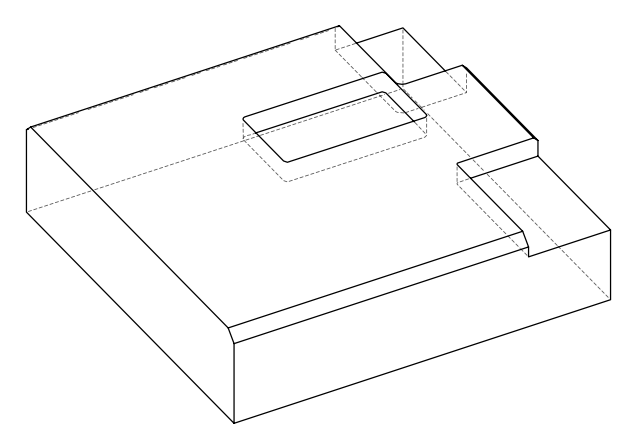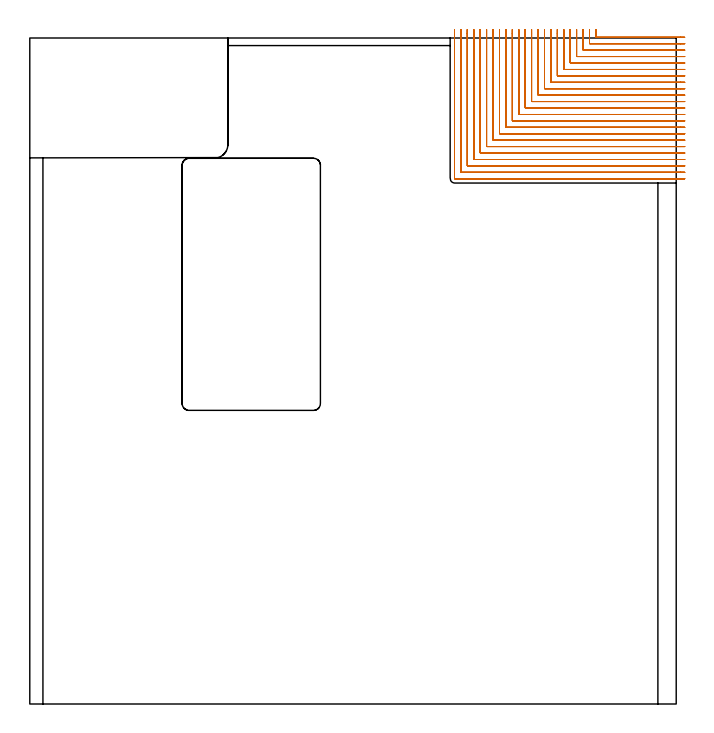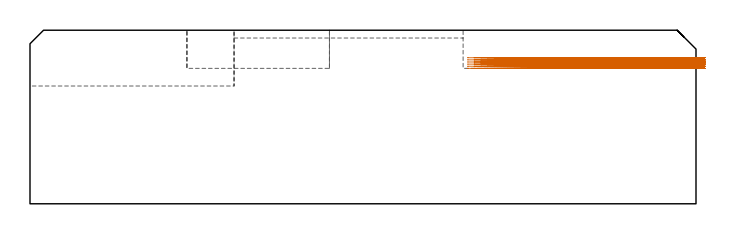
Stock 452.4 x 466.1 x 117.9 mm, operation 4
(PLAN: 6 operations, 3 tool changes, 278 min)
(1 AREA_MILL | FG_CHAMFER_SURFACE | UGT0205_001 | 14.83 min | 30426 mm3)
(2 AREA_MILL_1 | FG_CHAMFER_SURFACE_1 | UGT0205_001 | 2.68 min | 2275 mm3)
(3 AREA_MILL_2 | FG_CHAMFER_SURFACE_2 | UGT0205_001 | 12.41 min | 16519 mm3)
(4 MILL_CORNER_NOTCH_RECTANGULAR | CORNER_NOTCH_RECTANGULAR | NXT0201_008 | Follow Part, ap 1.5, ae 75% | 149.97 min | 415225 mm3)
(5 MILL_CORNER_NOTCH_RECTANGULAR_1 | CORNER_NOTCH_RECTANGULAR_1 | NXT0201_012 | Follow Part, ap 4, ae 75% | 23.95 min | 439741 mm3)
(6 MILL_RECTANGULAR_POCKET | POCKET_RECTANGULAR_STRAIGHT | NXT0201_009 | Follow Part, ap 2, ae 75% | 74.2 min | 441673 mm3)
(TOOL UGT0205_001 | Chamfer Mill 20 x 3 x 45 deg. | D20 FL50 Z2)
(TOOL NXT0201_008 | ENDMILL 6mm [2P460-0600-NA 1630] | D6 FL26 Z6)
(TOOL NXT0201_012 | ENDMILL 16mm [2P460-1600-NA 1630] | D16 FL38 Z6)
(TOOL NXT0201_009 | ENDMILL 8mm [2P460-0800-NA 1630] | D8 FL26 Z6)
(OP 4 MILL_CORNER_NOTCH_RECTANGULAR, part 2 of 2)
G0 Z127.9
X333.2 Y472.1
Z99.194
G1 Y469.1
Y403.896 F500.
G3 X333.496 Y403.6 R0.3
G1 X455.4
X458.4 F250.
G0 Z127.9
X328.7 Y472.1
Z99.194
G1 Y469.1
Y399.396 F500.
G3 X328.996 Y399.1 R0.3
G1 X455.4
X458.4 F250.
G0 Z127.9
X324.2 Y472.1
Z99.194
G1 Y469.1
Y394.896 F500.
G3 X324.496 Y394.6 R0.3
G1 X455.4
X458.4 F250.
G0 Z127.9
X319.7 Y472.1
Z99.194
G1 Y469.1
Y390.396 F500.
G3 X319.996 Y390.1 R0.3
G1 X455.4
X458.4 F250.
G0 Z127.9
X315.2 Y472.1
Z99.194
G1 Y469.1
Y385.897 F500.
G3 X315.497 Y385.6 R0.3
G1 X455.4
X458.4 F250.
G0 Z127.9
X310.7 Y472.1
Z99.194
G1 Y469.1
Y381.397 F500.
G3 X310.997 Y381.1 R0.3
G1 X455.4
X458.4 F250.
G0 Z127.9
X306.2 Y472.1
Z99.194
G1 Y469.1
Y376.897 F500.
G3 X306.497 Y376.6 R0.3
G1 X455.4
X458.4 F250.
G0 Z127.9
X301.7 Y472.1
Z99.194
G1 Y469.1
Y372.397 F500.
G3 X301.997 Y372.1 R0.3
G1 X455.4
X458.4 F250.
G0 Z127.9
X297.2 Y472.1
Z99.194
G1 Y469.1
Y367.897 F500.
G3 X297.497 Y367.6 R0.3
G1 X455.4
X458.4 F250.
G0 Z127.9
X396.2 Y472.1
Z97.756
G1 Y469.1
Y466.893 F500.
G3 X396.493 Y466.6 R0.3
G1 X455.358
X458.358 F250.
G0 Z127.9
X391.7 Y472.1
Z97.756
G1 Y469.1
Y462.393 F500.
G3 X391.993 Y462.1 R0.3
G1 X455.4
X458.4 F250.
G0 Z127.9
X387.2 Y472.1
Z97.756
G1 Y469.1
Y457.894 F500.
G3 X387.494 Y457.6 R0.3
G1 X455.4
X458.4 F250.
G0 Z127.9
X382.7 Y472.1
Z97.756
G1 Y469.1
Y453.394 F500.
G3 X382.994 Y453.1 R0.3
G1 X455.4
X458.4 F250.
G0 Z127.9
X378.2 Y472.1
Z97.756
G1 Y469.1
Y448.894 F500.
G3 X378.494 Y448.6 R0.3
G1 X455.4
X458.4 F250.
G0 Z127.9
X373.7 Y472.1
Z97.756
G1 Y469.1
Y444.394 F500.
G3 X373.994 Y444.1 R0.3
G1 X455.4
X458.4 F250.
G0 Z127.9
X369.2 Y472.1
Z97.756
G1 Y469.1
Y439.894 F500.
G3 X369.494 Y439.6 R0.3
G1 X455.4
X458.4 F250.
G0 Z127.9
X364.7 Y472.1
Z97.756
G1 Y469.1
Y435.395 F500.
G3 X364.995 Y435.1 R0.3
G1 X455.4
X458.4 F250.
G0 Z127.9
X360.2 Y472.1
Z97.756
G1 Y469.1
Y430.895 F500.
G3 X360.495 Y430.6 R0.3
G1 X455.4
X458.4 F250.
G0 Z127.9
X355.7 Y472.1
Z97.756
G1 Y469.1
Y426.395 F500.
G3 X355.995 Y426.1 R0.3
G1 X455.4
X458.4 F250.
G0 Z127.9
X351.2 Y472.1
Z97.756
G1 Y469.1
Y421.895 F500.
G3 X351.495 Y421.6 R0.3
G1 X455.4
X458.4 F250.
G0 Z127.9
X346.7 Y472.1
Z97.756
G1 Y469.1
Y417.395 F500.
G3 X346.995 Y417.1 R0.3
G1 X455.4
X458.4 F250.
G0 Z127.9
X342.2 Y472.1
Z97.756
G1 Y469.1
Y412.896 F500.
G3 X342.496 Y412.6 R0.3
G1 X455.4
X458.4 F250.
G0 Z127.9
X337.7 Y472.1
Z97.756
G1 Y469.1
Y408.396 F500.
G3 X337.996 Y408.1 R0.3
G1 X455.4
X458.4 F250.
G0 Z127.9
X333.2 Y472.1
Z97.756
G1 Y469.1
Y403.896 F500.
G3 X333.496 Y403.6 R0.3
G1 X455.4
X458.4 F250.
G0 Z127.9
X328.7 Y472.1
Z97.756
G1 Y469.1
Y399.396 F500.
G3 X328.996 Y399.1 R0.3
G1 X455.4
X458.4 F250.
G0 Z127.9
X324.2 Y472.1
Z97.756
G1 Y469.1
Y394.896 F500.
G3 X324.496 Y394.6 R0.3
G1 X455.4
X458.4 F250.
G0 Z127.9
X319.7 Y472.1
Z97.756
G1 Y469.1
Y390.396 F500.
G3 X319.996 Y390.1 R0.3
G1 X455.4
X458.4 F250.
G0 Z127.9
X315.2 Y472.1
Z97.756
G1 Y469.1
Y385.897 F500.
G3 X315.497 Y385.6 R0.3
G1 X455.4
X458.4 F250.
G0 Z127.9
X310.7 Y472.1
Z97.756
G1 Y469.1
Y381.397 F500.
G3 X310.997 Y381.1 R0.3
G1 X455.4
X458.4 F250.
G0 Z127.9
X306.2 Y472.1
Z97.756
G1 Y469.1
Y376.897 F500.
G3 X306.497 Y376.6 R0.3
G1 X455.4
X458.4 F250.
G0 Z127.9
X301.7 Y472.1
Z97.756
G1 Y469.1
Y372.397 F500.
G3 X301.997 Y372.1 R0.3
G1 X455.4
X458.4 F250.
G0 Z127.9
X297.2 Y472.1
Z97.756
G1 Y469.1
Y367.897 F500.
G3 X297.497 Y367.6 R0.3
G1 X455.4
X458.4 F250.
G0 Z127.9
X396.2 Y472.1
Z96.317
G1 Y469.1
Y466.893 F500.
G3 X396.493 Y466.6 R0.3
G1 X455.358
X458.358 F250.
G0 Z127.9
X391.7 Y472.1
Z96.317
G1 Y469.1
Y462.393 F500.
G3 X391.993 Y462.1 R0.3
G1 X455.4
X458.4 F250.
G0 Z127.9
X387.2 Y472.1
Z96.317
G1 Y469.1
Y457.894 F500.
G3 X387.494 Y457.6 R0.3
G1 X455.4
X458.4 F250.
G0 Z127.9
X382.7 Y472.1
Z96.317
G1 Y469.1
Y453.394 F500.
G3 X382.994 Y453.1 R0.3
G1 X455.4
X458.4 F250.
G0 Z127.9
X378.2 Y472.1
Z96.317
G1 Y469.1
Y448.894 F500.
G3 X378.494 Y448.6 R0.3
G1 X455.4
X458.4 F250.
G0 Z127.9
X373.7 Y472.1
Z96.317
G1 Y469.1
Y444.394 F500.
G3 X373.994 Y444.1 R0.3
G1 X455.4
X458.4 F250.
G0 Z127.9
X369.2 Y472.1
Z96.317
G1 Y469.1
Y439.894 F500.
G3 X369.494 Y439.6 R0.3
G1 X455.4
X458.4 F250.
G0 Z127.9
X364.7 Y472.1
Z96.317
G1 Y469.1
Y435.395 F500.
G3 X364.995 Y435.1 R0.3
G1 X455.4
X458.4 F250.
G0 Z127.9
X360.2 Y472.1
Z96.317
G1 Y469.1
Y430.895 F500.
G3 X360.495 Y430.6 R0.3
G1 X455.4
X458.4 F250.
G0 Z127.9
X355.7 Y472.1
Z96.317
G1 Y469.1
Y426.395 F500.
G3 X355.995 Y426.1 R0.3
G1 X455.4
X458.4 F250.
G0 Z127.9
X351.2 Y472.1
Z96.317
G1 Y469.1
Y421.895 F500.
G3 X351.495 Y421.6 R0.3
G1 X455.4
X458.4 F250.
G0 Z127.9
X346.7 Y472.1
Z96.317
G1 Y469.1
Y417.395 F500.
G3 X346.995 Y417.1 R0.3
G1 X455.4
X458.4 F250.
G0 Z127.9
X342.2 Y472.1
Z96.317
G1 Y469.1
Y412.896 F500.
G3 X342.496 Y412.6 R0.3
G1 X455.4
X458.4 F250.
G0 Z127.9
X337.7 Y472.1
Z96.317
G1 Y469.1
Y408.396 F500.
G3 X337.996 Y408.1 R0.3
G1 X455.4
X458.4 F250.
G0 Z127.9
X333.2 Y472.1
Z96.317
G1 Y469.1
Y403.896 F500.
G3 X333.496 Y403.6 R0.3
G1 X455.4
X458.4 F250.
G0 Z127.9
X328.7 Y472.1
Z96.317
G1 Y469.1
Y399.396 F500.
G3 X328.996 Y399.1 R0.3
G1 X455.4
X458.4 F250.
G0 Z127.9
X324.2 Y472.1
Z96.317
G1 Y469.1
Y394.896 F500.
G3 X324.496 Y394.6 R0.3
G1 X455.4
X458.4 F250.
G0 Z127.9
X319.7 Y472.1
Z96.317
G1 Y469.1
Y390.396 F500.
G3 X319.996 Y390.1 R0.3
G1 X455.4
X458.4 F250.
G0 Z127.9
X315.2 Y472.1
Z96.317
G1 Y469.1
Y385.897 F500.
G3 X315.497 Y385.6 R0.3
G1 X455.4
X458.4 F250.
G0 Z127.9
X310.7 Y472.1
Z96.317
G1 Y469.1
Y381.397 F500.
G3 X310.997 Y381.1 R0.3
G1 X455.4
X458.4 F250.
G0 Z127.9
X306.2 Y472.1
Z96.317
G1 Y469.1
Y376.897 F500.
G3 X306.497 Y376.6 R0.3
G1 X455.4
X458.4 F250.
G0 Z127.9
X301.7 Y472.1
Z96.317
G1 Y469.1
Y372.397 F500.
G3 X301.997 Y372.1 R0.3
G1 X455.4
X458.4 F250.
G0 Z127.9
X297.2 Y472.1
Z96.317
G1 Y469.1
Y367.897 F500.
G3 X297.497 Y367.6 R0.3
G1 X455.4
X458.4 F250.
G0 Z127.9
X396.2 Y472.1
Z94.878
G1 Y469.1
Y466.893 F500.
G3 X396.493 Y466.6 R0.3
G1 X455.358
X458.358 F250.
G0 Z127.9
X391.7 Y472.1
Z94.878
G1 Y469.1
Y462.393 F500.
G3 X391.993 Y462.1 R0.3
G1 X455.4
X458.4 F250.
G0 Z127.9
X387.2 Y472.1
Z94.878
G1 Y469.1
Y457.894 F500.
G3 X387.494 Y457.6 R0.3
G1 X455.4
X458.4 F250.
G0 Z127.9
X382.7 Y472.1
Z94.878
G1 Y469.1
Y453.394 F500.
G3 X382.994 Y453.1 R0.3
G1 X455.4
X458.4 F250.
G0 Z127.9
X378.2 Y472.1
Z94.878
G1 Y469.1
Y448.894 F500.
G3 X378.494 Y448.6 R0.3
G1 X455.4
X458.4 F250.
G0 Z127.9
X373.7 Y472.1
Z94.878
G1 Y469.1
Y444.394 F500.
G3 X373.994 Y444.1 R0.3
G1 X455.4
X458.4 F250.
G0 Z127.9
X369.2 Y472.1
Z94.878
G1 Y469.1
Y439.894 F500.
G3 X369.494 Y439.6 R0.3
G1 X455.4
X458.4 F250.
G0 Z127.9
X364.7 Y472.1
Z94.878
G1 Y469.1
Y435.395 F500.
G3 X364.995 Y435.1 R0.3
G1 X455.4
X458.4 F250.
G0 Z127.9
X360.2 Y472.1
Z94.878
G1 Y469.1
Y430.895 F500.
G3 X360.495 Y430.6 R0.3
G1 X455.4
X458.4 F250.
G0 Z127.9
X355.7 Y472.1
Z94.878
G1 Y469.1
Y426.395 F500.
G3 X355.995 Y426.1 R0.3
G1 X455.4
X458.4 F250.
G0 Z127.9
X351.2 Y472.1
Z94.878
G1 Y469.1
Y421.895 F500.
G3 X351.495 Y421.6 R0.3
G1 X455.4
X458.4 F250.
G0 Z127.9
X346.7 Y472.1
Z94.878
G1 Y469.1
Y417.395 F500.
G3 X346.995 Y417.1 R0.3
G1 X455.4
X458.4 F250.
G0 Z127.9
X342.2 Y472.1
Z94.878
G1 Y469.1
Y412.896 F500.
G3 X342.496 Y412.6 R0.3
G1 X455.4
X458.4 F250.
G0 Z127.9
X337.7 Y472.1
Z94.878
G1 Y469.1
Y408.396 F500.
G3 X337.996 Y408.1 R0.3
G1 X455.4
X458.4 F250.
G0 Z127.9
X333.2 Y472.1
Z94.878
G1 Y469.1
Y403.896 F500.
G3 X333.496 Y403.6 R0.3
G1 X455.4
X458.4 F250.
G0 Z127.9
X328.7 Y472.1
Z94.878
G1 Y469.1
Y399.396 F500.
G3 X328.996 Y399.1 R0.3
G1 X455.4
X458.4 F250.
G0 Z127.9
X324.2 Y472.1
Z94.878
G1 Y469.1
Y394.896 F500.
G3 X324.496 Y394.6 R0.3
G1 X455.4
X458.4 F250.
G0 Z127.9
X319.7 Y472.1
Z94.878
G1 Y469.1
Y390.396 F500.
G3 X319.996 Y390.1 R0.3
G1 X455.4
X458.4 F250.
G0 Z127.9
X315.2 Y472.1
Z94.878
G1 Y469.1
Y385.897 F500.
G3 X315.497 Y385.6 R0.3
G1 X455.4
X458.4 F250.
G0 Z127.9
X310.7 Y472.1
Z94.878
G1 Y469.1
Y381.397 F500.
G3 X310.997 Y381.1 R0.3
G1 X455.4
X458.4 F250.
G0 Z127.9
X306.2 Y472.1
Z94.878
G1 Y469.1
Y376.897 F500.
G3 X306.497 Y376.6 R0.3
G1 X455.4
X458.4 F250.
G0 Z127.9
X301.7 Y472.1
Z94.878
G1 Y469.1
Y372.397 F500.
G3 X301.997 Y372.1 R0.3
G1 X455.4
X458.4 F250.
G0 Z127.9
X297.2 Y472.1
Z94.878
G1 Y469.1
Y367.897 F500.
G3 X297.497 Y367.6 R0.3
G1 X455.4
X458.4 F250.
G0 Z127.9
X396.2 Y472.1
Z93.439
G1 Y469.1
Y466.893 F500.
G3 X396.493 Y466.6 R0.3
G1 X455.358
X458.358 F250.
G0 Z127.9
X391.7 Y472.1
Z93.439
G1 Y469.1
Y462.393 F500.
G3 X391.993 Y462.1 R0.3
G1 X455.4
X458.4 F250.
G0 Z127.9
X387.2 Y472.1
Z93.439
G1 Y469.1
Y457.894 F500.
G3 X387.494 Y457.6 R0.3
G1 X455.4
X458.4 F250.
G0 Z127.9
X382.7 Y472.1
Z93.439
G1 Y469.1
Y453.394 F500.
G3 X382.994 Y453.1 R0.3
G1 X455.4
X458.4 F250.
G0 Z127.9
X378.2 Y472.1
Z93.439
G1 Y469.1
Y448.894 F500.
G3 X378.494 Y448.6 R0.3
G1 X455.4
X458.4 F250.
G0 Z127.9
X373.7 Y472.1
Z93.439
G1 Y469.1
Y444.394 F500.
G3 X373.994 Y444.1 R0.3
G1 X455.4
X458.4 F250.
G0 Z127.9
X369.2 Y472.1
Z93.439
G1 Y469.1
Y439.894 F500.
G3 X369.494 Y439.6 R0.3
G1 X455.4
X458.4 F250.
G0 Z127.9
X364.7 Y472.1
Z93.439
G1 Y469.1
Y435.395 F500.
G3 X364.995 Y435.1 R0.3
G1 X455.4
X458.4 F250.
G0 Z127.9
X360.2 Y472.1
Z93.439
G1 Y469.1
Y430.895 F500.
G3 X360.495 Y430.6 R0.3
G1 X455.4
X458.4 F250.
G0 Z127.9
X355.7 Y472.1
Z93.439
G1 Y469.1
Y426.395 F500.
G3 X355.995 Y426.1 R0.3
G1 X455.4
X458.4 F250.
G0 Z127.9
X351.2 Y472.1
Z93.439
G1 Y469.1
Y421.895 F500.
G3 X351.495 Y421.6 R0.3
G1 X455.4
X458.4 F250.
G0 Z127.9
X346.7 Y472.1
Z93.439
G1 Y469.1
Y417.395 F500.
G3 X346.995 Y417.1 R0.3
G1 X455.4
X458.4 F250.
G0 Z127.9
X342.2 Y472.1
Z93.439
G1 Y469.1
Y412.896 F500.
G3 X342.496 Y412.6 R0.3
G1 X455.4
X458.4 F250.
G0 Z127.9
X337.7 Y472.1
Z93.439
G1 Y469.1
Y408.396 F500.
G3 X337.996 Y408.1 R0.3
G1 X455.4
X458.4 F250.
G0 Z127.9
X333.2 Y472.1
Z93.439
G1 Y469.1
Y403.896 F500.
G3 X333.496 Y403.6 R0.3
G1 X455.4
X458.4 F250.
G0 Z127.9
X328.7 Y472.1
Z93.439
G1 Y469.1
Y399.396 F500.
G3 X328.996 Y399.1 R0.3
G1 X455.4
X458.4 F250.
G0 Z127.9
X324.2 Y472.1
Z93.439
G1 Y469.1
Y394.896 F500.
G3 X324.496 Y394.6 R0.3
G1 X455.4
X458.4 F250.
G0 Z127.9
X319.7 Y472.1
Z93.439
G1 Y469.1
Y390.396 F500.
G3 X319.996 Y390.1 R0.3
G1 X455.4
X458.4 F250.
G0 Z127.9
X315.2 Y472.1
Z93.439
G1 Y469.1
Y385.897 F500.
G3 X315.497 Y385.6 R0.3
G1 X455.4
X458.4 F250.
G0 Z127.9
X310.7 Y472.1
Z93.439
G1 Y469.1
Y381.397 F500.
G3 X310.997 Y381.1 R0.3
G1 X455.4
X458.4 F250.
G0 Z127.9
X306.2 Y472.1
Z93.439
G1 Y469.1
Y376.897 F500.
G3 X306.497 Y376.6 R0.3
G1 X455.4
X458.4 F250.
G0 Z127.9
X301.7 Y472.1
Z93.439
G1 Y469.1
Y372.397 F500.
G3 X301.997 Y372.1 R0.3
G1 X455.4
X458.4 F250.
G0 Z127.9
X297.2 Y472.1
Z93.439
G1 Y469.1
Y367.897 F500.
G3 X297.497 Y367.6 R0.3
G1 X455.4
X458.4 F250.
G0 Z127.9
X396.2 Y472.1
Z92.
G1 Y469.1
Y466.893 F500.
G3 X396.493 Y466.6 R0.3
G1 X455.358
X458.358 F250.
G0 Z127.9
X391.7 Y472.1
Z92.
G1 Y469.1
Y462.393 F500.
G3 X391.993 Y462.1 R0.3
G1 X455.4
X458.4 F250.
G0 Z127.9
X387.2 Y472.1
Z92.
G1 Y469.1
Y457.894 F500.
G3 X387.494 Y457.6 R0.3
G1 X455.4
X458.4 F250.
G0 Z127.9
X382.7 Y472.1
Z92.
G1 Y469.1
Y453.394 F500.
G3 X382.994 Y453.1 R0.3
G1 X455.4
X458.4 F250.
G0 Z127.9
X378.2 Y472.1
Z92.
G1 Y469.1
Y448.894 F500.
G3 X378.494 Y448.6 R0.3
G1 X455.4
X458.4 F250.
G0 Z127.9
X373.7 Y472.1
Z92.
G1 Y469.1
Y444.394 F500.
G3 X373.994 Y444.1 R0.3
G1 X455.4
X458.4 F250.
G0 Z127.9
X369.2 Y472.1
Z92.
G1 Y469.1
Y439.894 F500.
G3 X369.494 Y439.6 R0.3
G1 X455.4
X458.4 F250.
G0 Z127.9
X364.7 Y472.1
Z92.
G1 Y469.1
Y435.395 F500.
G3 X364.995 Y435.1 R0.3
G1 X455.4
X458.4 F250.
G0 Z127.9
X360.2 Y472.1
Z92.
G1 Y469.1
Y430.895 F500.
G3 X360.495 Y430.6 R0.3
G1 X455.4
X458.4 F250.
G0 Z127.9
X355.7 Y472.1
Z92.
G1 Y469.1
Y426.395 F500.
G3 X355.995 Y426.1 R0.3
G1 X455.4
X458.4 F250.
G0 Z127.9
X351.2 Y472.1
Z92.
G1 Y469.1
Y421.895 F500.
G3 X351.495 Y421.6 R0.3
G1 X455.4
X458.4 F250.
G0 Z127.9
X346.7 Y472.1
Z92.
G1 Y469.1
Y417.395 F500.
G3 X346.995 Y417.1 R0.3
G1 X455.4
X458.4 F250.
G0 Z127.9
X342.2 Y472.1
Z92.
G1 Y469.1
Y412.896 F500.
G3 X342.496 Y412.6 R0.3
G1 X455.4
X458.4 F250.
G0 Z127.9
X337.7 Y472.1
Z92.
G1 Y469.1
Y408.396 F500.
G3 X337.996 Y408.1 R0.3
G1 X455.4
X458.4 F250.
G0 Z127.9
X333.2 Y472.1
Z92.
G1 Y469.1
Y403.896 F500.
G3 X333.496 Y403.6 R0.3
G1 X455.4
X458.4 F250.
G0 Z127.9
X328.7 Y472.1
Z92.
G1 Y469.1
Y399.396 F500.
G3 X328.996 Y399.1 R0.3
G1 X455.4
X458.4 F250.
G0 Z127.9
X324.2 Y472.1
Z92.
G1 Y469.1
Y394.896 F500.
G3 X324.496 Y394.6 R0.3
G1 X455.4
X458.4 F250.
G0 Z127.9
X319.7 Y472.1
Z92.
G1 Y469.1
Y390.396 F500.
G3 X319.996 Y390.1 R0.3
G1 X455.4
X458.4 F250.
G0 Z127.9
X315.2 Y472.1
Z92.
G1 Y469.1
Y385.897 F500.
G3 X315.497 Y385.6 R0.3
G1 X455.4
X458.4 F250.
G0 Z127.9
X310.7 Y472.1
Z92.
G1 Y469.1
Y381.397 F500.
G3 X310.997 Y381.1 R0.3
G1 X455.4
X458.4 F250.
G0 Z127.9
X306.2 Y472.1
Z92.
G1 Y469.1
Y376.897 F500.
G3 X306.497 Y376.6 R0.3
G1 X455.4
X458.4 F250.
G0 Z127.9
X301.7 Y472.1
Z92.
G1 Y469.1
Y372.397 F500.
G3 X301.997 Y372.1 R0.3
G1 X455.4
X458.4 F250.
G0 Z127.9
X297.2 Y472.1
Z92.
G1 Y469.1
Y367.897 F500.
G3 X297.497 Y367.6 R0.3
G1 X455.4
X458.4 F250.
G0 Z127.9
M5
M2
